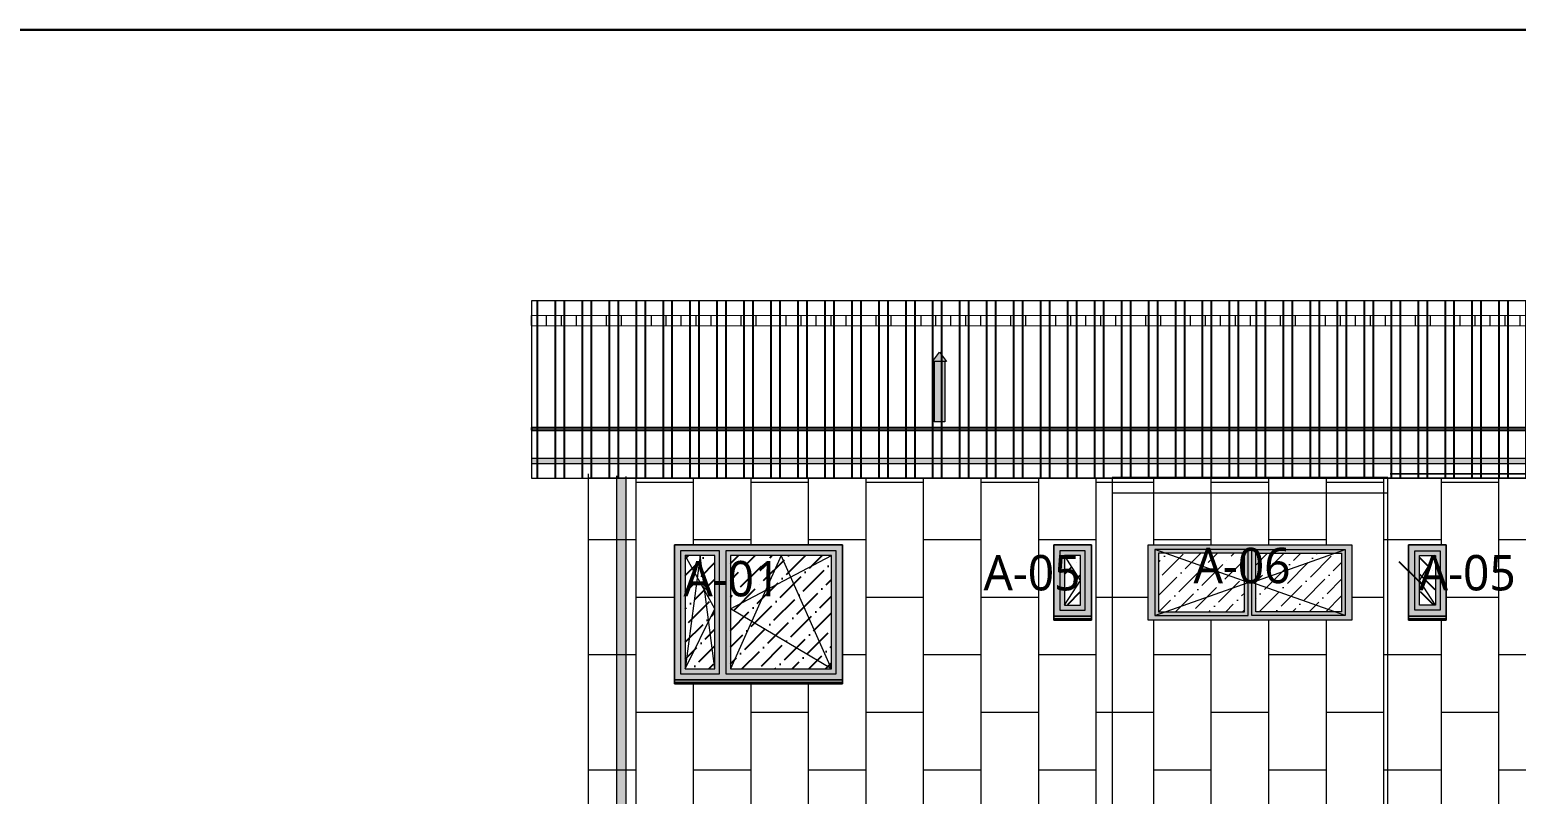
# Model space of a CAD drawing. Header units: millimetres. Extents: x 83708 to 840243643, y 645190 to 956201.
# Drawn here: x 310568 to 326320, y 812950 to 821051 of the extents above; entities that cross this region are included whole.
import ezdxf

# ---------------------------------------------------------------- set-up
doc = ezdxf.new("R2010")
doc.units = ezdxf.units.MM
doc.layers.add('!ESP_Avatäited plaanil', color=7, linetype='Continuous')
doc.layers.add('!ESP_Tekst', color=7, linetype='Continuous')
for name, color, linetype, lineweight in [('!ESP_AVATÄITED VAADETEL', 7, 'Continuous', 9), ('!ESP_Fassaad', 7, 'Continuous', 9), ('!ESP_Konstruktsioon lõikes', 7, 'Continuous', 30), ('!ESP_Tsementkiudplaat', 9, 'Continuous', 0), ('OL.OL. KOSTRUKTSIOONID', 7, 'Continuous', 0), ('Sein', 7, 'Continuous', 9)]:
    doc.layers.add(name, color=color, linetype=linetype, lineweight=lineweight)
doc.layers.add('!ESP_no_print', color=252, linetype='Continuous', plot=False)
doc.layers.add('!ESP_Värvitoon_RR23', color=7, linetype='Continuous', true_color=0x45494e)
doc.layers.add('!ESP_Värvitoon_tumehall', color=7, linetype='Continuous', true_color=0x45494e)
doc.styles.add('Annotative', font='malgunsl.ttf', dxfattribs={"height": 2})
pattern_1 = [(45, (-62517.02, 229899.16), (66.2913, 243.068), [312.5, -62.5, 0, -62.5])]

# ---------------------------------------------------------------- blocks, each defined once
blk = doc.blocks.new('väikeaken')
at = {"linetype": 'ByBlock'}
blk.add_wipeout([(-54592, 228105), (-56372, 228105), (-56372, 226630), (-54592, 226630)], dxfattribs=at)
blk.add_wipeout([(-54592, 228105), (-56372, 228105), (-56372, 226630), (-54592, 226630)])
blk.add_wipeout([(-56372, 228105), (-54592, 228105), (-54592, 226630), (-56372, 226630)], dxfattribs=at)
blk.add_wipeout([(-54592, 228105), (-56372, 228105), (-56372, 226630), (-54592, 226630)])
at = {"layer": '!ESP_Värvitoon_tumehall'}
h = blk.add_hatch(color=256, dxfattribs=at)
h.dxf.hatch_style = 1
h.paths.add_polyline_path([(-54592, 228105), (-56372, 228105), (-56372, 226673), (-54592, 226673)])
h.paths.add_polyline_path([(-54657, 228040), (-54657, 226738), (-55827, 226738), (-55827, 228040)], flags=16)
h.paths.add_polyline_path([(-54707, 227990), (-54707, 226788), (-55777, 226788), (-55777, 227990)], flags=0)
h.paths.add_polyline_path([(-55892, 228040), (-55892, 226738), (-56307, 226738), (-56307, 228040)], flags=16)
h.paths.add_polyline_path([(-55942, 227990), (-55942, 226788), (-56257, 226788), (-56257, 227990)], flags=0)
h.paths.add_polyline_path([(-56100, 227990), (-56051, 227622), (-55942, 227427), (-56257, 226788)], flags=0)
h.paths.add_polyline_path([(-55242, 227990), (-54707, 226788), (-55777, 227427), (-55406, 227622)], flags=0)
h = blk.add_hatch(color=256, dxfattribs=at)
h.dxf.hatch_style = 1
h.paths.add_polyline_path([(-55892, 228040), (-56307, 228040), (-56307, 226738), (-55892, 226738)])
h.paths.add_polyline_path([(-55942, 227990), (-55942, 226788), (-56257, 226788), (-56257, 227990)], flags=16)
h.paths.add_polyline_path([(-54657, 228040), (-55827, 228040), (-55827, 226738), (-54657, 226738)])
h.paths.add_polyline_path([(-54707, 227990), (-54707, 226788), (-55777, 226788), (-55777, 227990)], flags=16)
h = blk.add_hatch(color=256, dxfattribs=at)
h.dxf.hatch_style = 1
h.paths.add_polyline_path([(-54592, 226673), (-56372, 226673), (-56372, 226644), (-54592, 226644)])
h.paths.add_polyline_path([(-54592, 226644), (-56372, 226644), (-56372, 226630), (-54592, 226630)])
h = blk.add_hatch()
h.set_pattern_fill('ANSI36', color=256, scale=1000)
h.set_pattern_definition([(45, (-56312.02, 226834.15), (66.291, 243.068), [312.5, -62.5, 0, -62.5])])
h.paths.add_polyline_path([(-56257, 227990), (-55942, 227990), (-55942, 226789), (-56257, 226788)])
h.paths.add_polyline_path([(-55777, 227990), (-54707, 227990), (-54707, 226788), (-55777, 226788)])
at = {"layer": '!ESP_AVATÄITED VAADETEL'}
for points in [[(-54592, 226630), (-56372, 226630), (-56372, 228105), (-54592, 228105)], [(-56372, 226630), (-54592, 226630), (-54592, 228105), (-56372, 228105)], [(-56372, 226644), (-54592, 226644), (-54592, 228105), (-56372, 228105)], [(-56372, 226673), (-54592, 226673), (-54592, 228105), (-56372, 228105)], [(-56307, 226738), (-55892, 226738), (-55892, 228040), (-56307, 228040)], [(-56257, 226788), (-55942, 226788), (-55942, 227990), (-56257, 227990)], [(-55827, 226738), (-54657, 226738), (-54657, 228040), (-55827, 228040)], [(-55777, 226788), (-54707, 226788), (-54707, 227990), (-55777, 227990)], [(-56372, 226644), (-54592, 226644), (-54592, 226673), (-56372, 226673)], [(-56372, 226630), (-54592, 226630), (-54592, 226644), (-56372, 226644)]]:
    blk.add_lwpolyline(points, close=True, dxfattribs=at)
for points in [[(-56257, 226788), (-55942, 227427), (-56257, 227990)], [(-55942, 226788), (-56100, 227990), (-56257, 226788)]]:
    blk.add_lwpolyline(points, dxfattribs=at)
at = {"layer": '!ESP_AVATÄITED VAADETEL', "ltscale": 15}
for points in [[(-54707, 226788), (-55242, 227990), (-55777, 226788)], [(-54707, 226788), (-55777, 227427), (-54707, 227990)]]:
    blk.add_lwpolyline(points, dxfattribs=at)
blk = doc.blocks.new('väike1')
blk.add_wipeout([(-1082065, 608631), (-1081666, 608631), (-1081666, 607831), (-1082065, 607831)])
blk.add_wipeout([(-1081666, 608631), (-1082065, 608631), (-1082065, 607831), (-1081666, 607831)])
at = {"layer": '!ESP_Värvitoon_tumehall'}
h = blk.add_hatch(color=256, dxfattribs=at)
h.dxf.hatch_style = 1
h.paths.add_polyline_path([(-1081666, 608631), (-1082065, 608631), (-1082065, 607874), (-1081666, 607874)])
h.paths.add_polyline_path([(-1081731, 608566), (-1081731, 607939), (-1082000, 607939), (-1082000, 608566)], flags=0)
h.paths.add_polyline_path([(-1081781, 608516), (-1081781, 607989), (-1081950, 607989), (-1081950, 608516)], flags=0)
h.paths.add_polyline_path([(-1081731, 608566), (-1082000, 608566), (-1082000, 607939), (-1081731, 607939)], flags=16)
h.paths.add_polyline_path([(-1081666, 607874), (-1082065, 607874), (-1082065, 607846), (-1081666, 607846)])
h.paths.add_polyline_path([(-1081666, 607846), (-1082065, 607846), (-1082065, 607831), (-1081666, 607831)])
h = blk.add_hatch(color=256, dxfattribs=at)
h.dxf.hatch_style = 1
h.paths.add_polyline_path([(-1081731, 608566), (-1082000, 608566), (-1082000, 607939), (-1081731, 607939)])
h.paths.add_polyline_path([(-1081781, 608516), (-1081781, 607989), (-1081950, 607989), (-1081950, 608516)], flags=16)
h = blk.add_hatch()
h.set_pattern_fill('ANSI36', color=256, scale=1000)
h.paths.add_polyline_path([(-1081950, 608516), (-1081565, 608516), (-1081565, 608189), (-1081950, 608189)])
h.paths.add_polyline_path([(-1081365, 608516), (-1080980, 608516), (-1080980, 608189), (-1081365, 608189)])
h = blk.add_hatch()
h.set_pattern_fill('ANSI36', color=256, scale=1000)
h.set_pattern_definition([(45, (-1082285.28, 607360.3), (66.291, 243.068), [312.5, -62.5, 0, -62.5])])
h.paths.add_polyline_path([(-1081781, 608516), (-1081950, 608516), (-1081950, 607989), (-1081781, 607989)])
at = {"layer": '!ESP_AVATÄITED VAADETEL'}
for points in [[(-1081666, 608631), (-1081666, 607831), (-1082065, 607831), (-1082065, 608631)], [(-1082065, 607831), (-1081666, 607831), (-1081666, 608631), (-1082065, 608631)], [(-1082065, 607874), (-1081666, 607874), (-1081666, 608631), (-1082065, 608631)], [(-1082000, 607939), (-1081731, 607939), (-1081731, 608566), (-1082000, 608566)], [(-1081950, 607989), (-1081781, 607989), (-1081781, 608516), (-1081950, 608516)], [(-1082065, 607846), (-1081666, 607846), (-1081666, 607874), (-1082065, 607874)], [(-1082065, 607831), (-1081666, 607831), (-1081666, 607846), (-1082065, 607846)]]:
    blk.add_lwpolyline(points, close=True, dxfattribs=at)
blk.add_lwpolyline([(-1081950, 607989), (-1081781, 608253), (-1081950, 608516)], dxfattribs=at)
blk = doc.blocks.new('A$C98751b2c')
at = {"layer": '!ESP_Värvitoon_tumehall'}
h = blk.add_hatch(color=256, dxfattribs=at)
h.dxf.hatch_style = 1
h.paths.add_polyline_path([(41600, 381), (0, 381), (0, 359), (41600, 359)])
h = blk.add_hatch(color=256, dxfattribs=at)
h.dxf.hatch_style = 1
h.paths.add_polyline_path([(41600, 0), (41600, 59), (0, 59), (0, 0)])
at = {"layer": '!ESP_Fassaad'}
for points in [[(41600, 0), (41600, 59), (0, 59), (0, 0)], [(41600, 0), (0, 0)]]:
    blk.add_lwpolyline(points, dxfattribs=at)
blk.add_lwpolyline([(0, 359), (41600, 359), (41600, 381), (0, 381)], close=True)
blk = doc.blocks.new('A$Caf321434')
at = {"layer": '!ESP_Värvitoon_tumehall'}
h = blk.add_hatch(color=256, dxfattribs=at)
h.dxf.hatch_style = 1
h.paths.add_polyline_path([(46, -9821, 1), (-54, -9821, 1)])
h.paths.add_polyline_path([(46, -9821), (46, -9687), (-54, -9687), (-54, -9728), (-54, -9821, -1)])
h.paths.add_polyline_path([(-54, -9687), (46, -9687), (46, -1205), (46, -449), (46, -59, -0.383483), (-54, -52), (-54, -373), (-54, -1129)])
at = {"layer": '!ESP_Fassaad'}
for points in [[(-54, -52), (-54, -373), (-54, -1129), (-54, -9728)], [(46, -59), (46, -449), (46, -1205), (46, -9687)], [(-54, -9687), (46, -9687)], [(-54, -9728), (-54, -9821)], [(46, -9687), (46, -9821)]]:
    blk.add_lwpolyline(points, dxfattribs=at)
at = {"lineweight": 0}
blk.add_circle((-4, -9821), 50, dxfattribs=at)
blk = doc.blocks.new('A$C445ea97a')
at = {"layer": '!ESP_Tsementkiudplaat', "true_color": 0x939598}
h = blk.add_hatch(dxfattribs=at)
h.set_pattern_fill('AR-B816', color=252, scale=3, angle=90)
h.paths.add_polyline_path([(0, 7224), (-2920, 7224), (-2920, -58), (0, -58)])
at = {"lineweight": 0}
blk.add_lwpolyline([(-2920, -58), (0, -58), (0, 7224), (-2920, 7224)], close=True, dxfattribs=at)
blk = doc.blocks.new('korisdoriaken')
blk.add_wipeout([(-61715, 231145), (-59555, 231145), (-59555, 230345), (-61715, 230345)])
at = {"layer": '!ESP_Värvitoon_tumehall'}
h = blk.add_hatch(color=256, dxfattribs=at)
h.dxf.hatch_style = 1
h.paths.add_polyline_path([(-59555, 231145), (-61715, 231145), (-61715, 230345), (-59555, 230345)])
h.paths.add_polyline_path([(-60655, 231095), (-60615, 231095), (-59625, 231095), (-59625, 230395), (-60615, 230395), (-60615, 231095), (-60655, 231095), (-60655, 230395), (-61645, 230395), (-61645, 231095)], flags=16)
h.paths.add_polyline_path([(-60695, 231055), (-60695, 230759), (-60655, 230745), (-60695, 230731), (-60695, 230435), (-61605, 230435), (-61605, 231055)], flags=0)
h.paths.add_polyline_path([(-60575, 231055), (-59665, 231055), (-59665, 230435), (-60575, 230435), (-60575, 230731), (-60615, 230745), (-60575, 230759)], flags=0)
h.paths.add_polyline_path([(-60655, 231095), (-61645, 231095), (-61532, 231055), (-60695, 231055), (-60695, 230759), (-60655, 230745)], flags=0)
h.paths.add_polyline_path([(-59625, 231095), (-60615, 231095), (-60615, 230745), (-60575, 230759), (-60575, 231055), (-59738, 231055)], flags=0)
h = blk.add_hatch(color=256, dxfattribs=at)
h.dxf.hatch_style = 1
h.paths.add_polyline_path([(-60655, 231095), (-61645, 231095), (-61645, 230395), (-60655, 230395)])
h.paths.add_polyline_path([(-60695, 231055), (-60695, 230435), (-61605, 230435), (-61605, 231055)], flags=16)
h = blk.add_hatch(color=256, dxfattribs=at)
h.dxf.hatch_style = 1
h.paths.add_polyline_path([(-59625, 231095), (-60615, 231095), (-60615, 230395), (-59625, 230395)])
h.paths.add_polyline_path([(-59665, 231055), (-59665, 230435), (-60575, 230435), (-60575, 231055)], flags=16)
h = blk.add_hatch()
h.set_pattern_fill('ANSI36', color=256, scale=1000)
h.set_pattern_definition(pattern_1)
h.paths.add_polyline_path([(-60695, 231055), (-61605, 231055), (-61605, 230435), (-60695, 230435)])
h = blk.add_hatch()
h.set_pattern_fill('ANSI36', color=256, scale=1000)
h.set_pattern_definition(pattern_1)
h.paths.add_polyline_path([(-60575, 231055), (-59665, 231055), (-59665, 230435), (-60575, 230435)])
at = {"layer": '!ESP_AVATÄITED VAADETEL'}
for points in [[(-61715, 230655), (-61715, 231145)], [(-61645, 230395), (-60655, 230745), (-61645, 231095)], [(-59625, 230395), (-60615, 230745), (-59625, 231095)]]:
    blk.add_lwpolyline(points, dxfattribs=at)
for points in [[(-61715, 231145), (-59555, 231145), (-59555, 230345), (-61715, 230345)], [(-60655, 230395), (-60655, 231095), (-61645, 231095), (-61645, 230395)], [(-60615, 230395), (-60615, 231095), (-59625, 231095), (-59625, 230395)], [(-60695, 230435), (-60695, 231055), (-61605, 231055), (-61605, 230435)], [(-60575, 230435), (-60575, 231055), (-59665, 231055), (-59665, 230435)]]:
    blk.add_lwpolyline(points, close=True, dxfattribs=at)
at = {"lineweight": 0}
blk.add_line((-60655, 231095), (-60615, 231095), dxfattribs=at)
blk = doc.blocks.new('A$Ccff3d224')
at = {"layer": '!ESP_Avatäited plaanil'}
h = blk.add_hatch(color=256, dxfattribs=at)
h.dxf.hatch_style = 1
h.set_gradient(color1=(199, 200, 202), color2=(99, 100, 102))
h.paths.add_polyline_path([(0, 998), (-75, 900), (75, 900)])
h.paths.add_polyline_path([(55, 900), (-55, 900), (-55, 261), (55, 261)])
at = {"layer": '!ESP_Fassaad'}
for points in [[(-75, 900), (0, 998), (75, 900)], [(-75, 900), (0, 998), (75, 900)], [(-75, 900), (0, 998), (75, 900)], [(75, 900), (-75, 900)], [(75, 900), (-75, 900)], [(75, 900), (-75, 900)], [(-55, 900), (-55, 261)], [(-55, 900), (-55, 261)], [(-55, 900), (-55, 261)], [(55, 900), (55, 261)], [(55, 900), (55, 261)], [(55, 900), (55, 261)], [(55, 261), (-55, 261)], [(55, 261), (-55, 261)], [(55, 261), (-55, 261)]]:
    blk.add_lwpolyline(points, dxfattribs=at)

msp = doc.modelspace()

# ---------------------------------------------------------------- hatches: boundary and pattern name
at = {"layer": '!ESP_Tsementkiudplaat', "true_color": 0xc7c8ca}
h = msp.add_hatch(dxfattribs=at)
h.set_pattern_fill('AR-B816', color=9, scale=3, angle=90)
h.paths.add_polyline_path([(356883.7, 816300.9), (316483.7, 816300.9), (316483.7, 807069.8), (322138.7, 807069.8), (322138.7, 808556), (322038.9, 808556), (322038.9, 809026), (324958.8, 809026.3), (324958.7, 808556), (324858.8, 808556), (324858.7, 807069.8), (334003.4, 807069.8), (335233.7, 807069.8), (335233.8, 808556), (335133.9, 808556), (335134, 809026), (338053.9, 809026.3), (338053.8, 808556), (337953.8, 808556), (337953.7, 807069.8), (348443.8, 807069.8), (348443.8, 808556), (348343.9, 808556), (348344.1, 809026.2), (351264, 809026.2), (351263.9, 808556), (351163.8, 808556), (351163.8, 807069.8), (356883.7, 807069.8)])
at = {"layer": '!ESP_Värvitoon_RR23', "true_color": 0x000000}
h = msp.add_hatch(dxfattribs=at)
h.set_pattern_fill('ANSI32', color=18, scale=30, angle=45)
h.set_pattern_definition([(90, (-481675.35, -104995.34), (-285.75, 0), []), (90, (-481580.1, -104900.1), (-285.75, 0), [])])
h.paths.add_polyline_path([(357483.7, 818178.9), (315883.7, 818178.9), (315883.7, 816300.9), (357483.7, 816300.9)])
at = {"layer": 'OL.OL. KOSTRUKTSIOONID'}
h = msp.add_hatch(dxfattribs=at)
h.set_pattern_fill('LINE', color=256, scale=50, angle=90)
h.set_pattern_definition([(90, (-481675.35, -105062.44), (-158.75, 1e-14), [])])
h.paths.add_polyline_path([(315883.7, 817916), (357483.7, 817914.9), (357483.7, 818020.3), (315883.7, 818021.3)])

# ---------------------------------------------------------------- linework, layer by layer
at = {"layer": '!ESP_Fassaad'}
msp.add_lwpolyline([(315883.7, 816300.9), (357483.7, 816300.9), (357483.7, 818178.9), (315883.7, 818178.9)], close=True, dxfattribs=at)
for points in [[(324983.8, 816346.7), (333765, 816346.7)], [(333765, 816346.7), (324983.8, 816346.7)], [(351163.8, 807069.8), (356883.7, 807069.8), (356883.7, 816300.9), (316483.7, 816300.9), (316483.7, 807069.8), (322128.2, 807069.8)], [(356883.7, 816300.9), (316483.7, 816300.9)]]:
    msp.add_lwpolyline(points, dxfattribs=at)
at = {"layer": '!ESP_Konstruktsioon lõikes', "lineweight": 20}
msp.add_lwpolyline([(315883.7, 817916), (357483.7, 817914.9), (357483.7, 818020.3), (315883.7, 818021.3)], close=True, dxfattribs=at)
at = {"layer": '!ESP_no_print'}
for points in [[(305249.6, 779500.6), (363749.6, 779500.6), (363749.6, 821050.6), (305249.6, 821050.6)], [(305249.6, 821050.6), (363749.6, 821050.6), (363749.6, 779500.6), (305249.6, 779500.6)]]:
    msp.add_lwpolyline(points, close=True, dxfattribs=at)

# ---------------------------------------------------------------- block references
at = {"color": 6}
msp.add_blockref('A$Ccff3d224', (320208.1, 816636.9, 2700), dxfattribs=at)
at = {"lineweight": 0}
for name, p in [('A$C98751b2c', (315883.7, 816450.4)), ('A$Caf321434', (316838, 816376))]:
    msp.add_blockref(name, p, dxfattribs=at)

# ---------------------------------------------------------------- next in the draw order: block references
for name, p in [('väikeaken', (373770.7, 587489.5)), ('väike1', (1403483.9, 206963.3))]:
    msp.add_blockref(name, p)
at = {"xscale": -1}
msp.add_blockref('väike1', (-756486.5, 206963.3), dxfattribs=at)

# ---------------------------------------------------------------- next in the draw order: linework, layer by layer
at = {"layer": '!ESP_Fassaad'}
msp.add_lwpolyline([(316483.7, 816346.7), (316483.7, 807069.8), (322138.7, 807069.8), (322138.7, 808556), (322038.9, 808556), (322038.9, 809026), (324958.8, 809026.3), (324958.8, 808556), (324858.8, 808556), (324858.7, 807069.8), (335233.7, 807069.8)], dxfattribs=at)
at = {"lineweight": 0}
msp.add_lwpolyline([(322038.9, 809319.3), (324958.9, 809319.3), (324958.9, 816138.7), (322038.9, 816138.7)], close=True, dxfattribs=at)

# ---------------------------------------------------------------- next in the draw order: block references
msp.add_blockref('A$C445ea97a', (324958.9, 809084.1), dxfattribs=at)

# ---------------------------------------------------------------- next in the draw order: texts
at = {"layer": '!ESP_Tekst', "char_height": 375, "width": 1016.405, "attachment_point": 1, "style": 'Annotative'}
for s, insert in [('A-01', (317494.6, 815421.8)), ('A-05', (320674.3, 815485)), ('A-05', (325286.5, 815485))]:
    msp.add_mtext(s, dxfattribs=dict(at, insert=insert))

# ---------------------------------------------------------------- next in the draw order: block references
at = {"layer": 'Sein'}
msp.add_blockref('korisdoriaken', (384133.7, 584449.5), dxfattribs=at)

# ---------------------------------------------------------------- next in the draw order: texts
at = {"layer": '!ESP_Tekst', "insert": (322900, 815561.2), "char_height": 375, "width": 1016.405, "attachment_point": 1, "style": 'Annotative'}
msp.add_mtext('{\\fMalgun Gothic Semilight|b0|i0|c0|p34;A-06}', dxfattribs=at)

doc.saveas('drawing.dxf')
